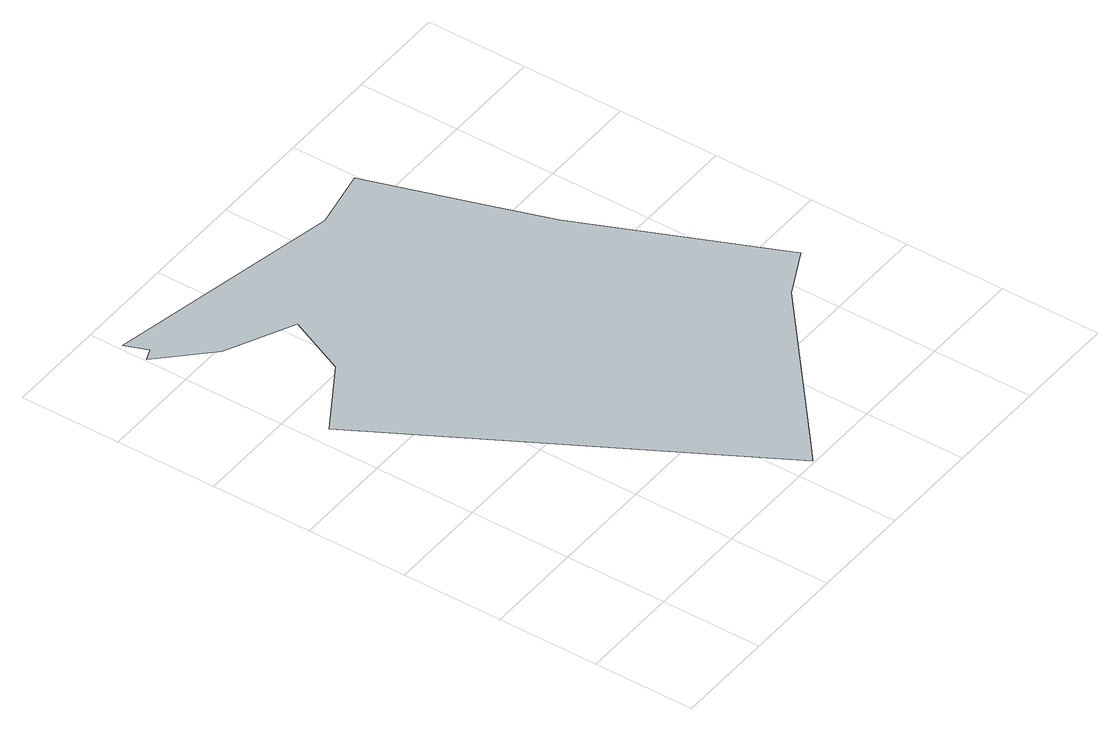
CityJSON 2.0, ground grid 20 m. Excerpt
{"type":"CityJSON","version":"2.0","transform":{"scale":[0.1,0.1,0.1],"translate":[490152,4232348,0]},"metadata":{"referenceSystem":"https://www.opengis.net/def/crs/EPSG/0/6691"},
"CityObjects":{
"object1":{"type":"GenericCityObject","attributes":{"name":"河原町一丁目西地区","function":"19","validFromType":"3","custodian":"仙台市","notificationNumber":"仙台市告示第107号","finalNotificationDate":"2013-03-08","finalNotificationNumber":"仙台市告示第107号","prefecture":"04","city":"04100","maximumFloorAreaRate":400,"minimumFloorAreaRate":200,"maximumBuildingCoverageRate":50,"minimumBuildingArea":200},"geometry":[{"type":"MultiSurface","lod":"1","boundaries":[[[0,1,2,3,4,5,6,7,8,9,10,11,12,13,14]]]}]}
},
"vertices":[
[477,1046,0],[11,1140,0],[29,1095,0],[5,1085,0],[96,993,0],[229,928,0],[176,811,0],[37,726,0],[447,4,0],[482,33,0],[783,288,0],[878,335,0],[710,720,0],[669,842,0],[597,1069,0]
]}
